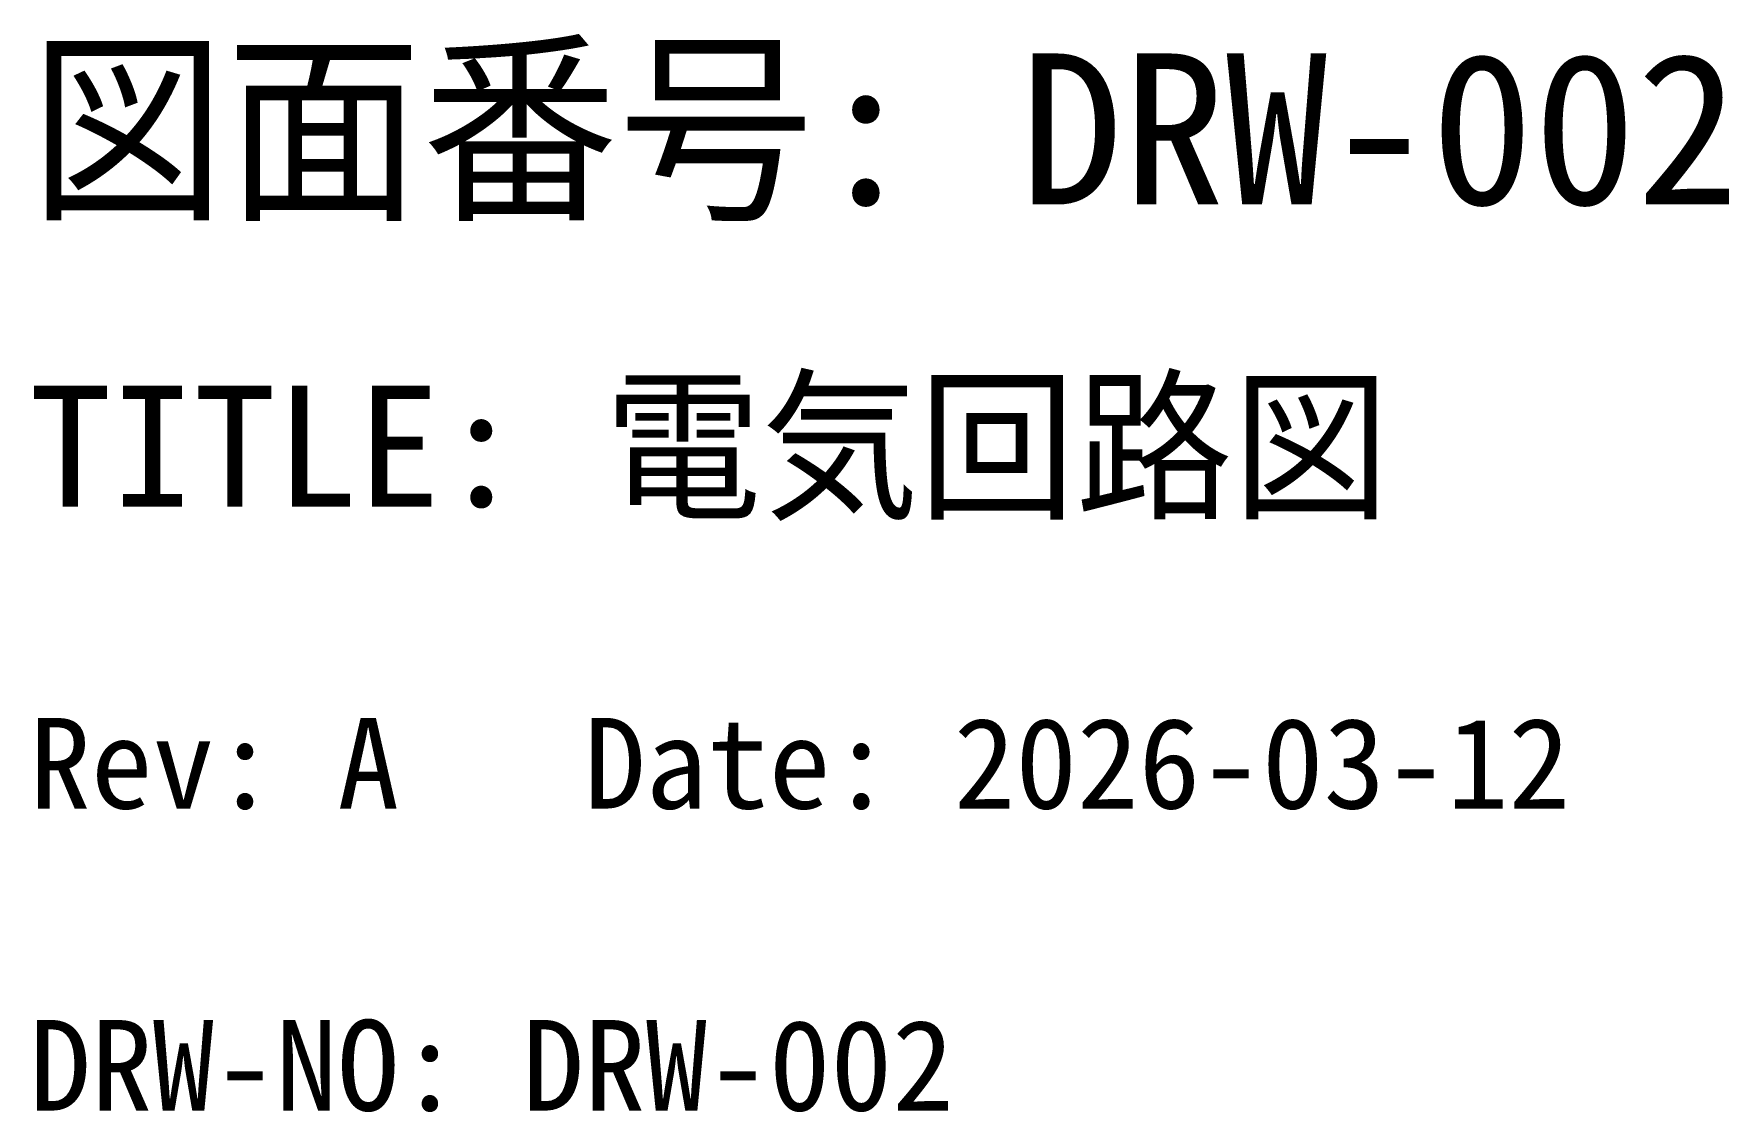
# Model space of a CAD drawing. Extents: x 50 to 163, y 140 to 211.
import ezdxf

# ---------------------------------------------------------------- set-up
doc = ezdxf.new("R2010")
doc.units = 0

msp = doc.modelspace()

# ---------------------------------------------------------------- texts
for s, height, p in [('図面番号: DRW-002', 10, (50, 200)), ('TITLE: 電気回路図', 8, (50, 180))]:
    msp.add_text(s, height=height).set_placement(p)
at = {"layer": 'TITLEBLOCK'}
for s, p in [('Rev: A   Date: 2026-03-12', (50, 160)), ('DRW-NO: DRW-002', (50, 140))]:
    msp.add_text(s, height=6, dxfattribs=at).set_placement(p)

doc.saveas('drawing.dxf')
